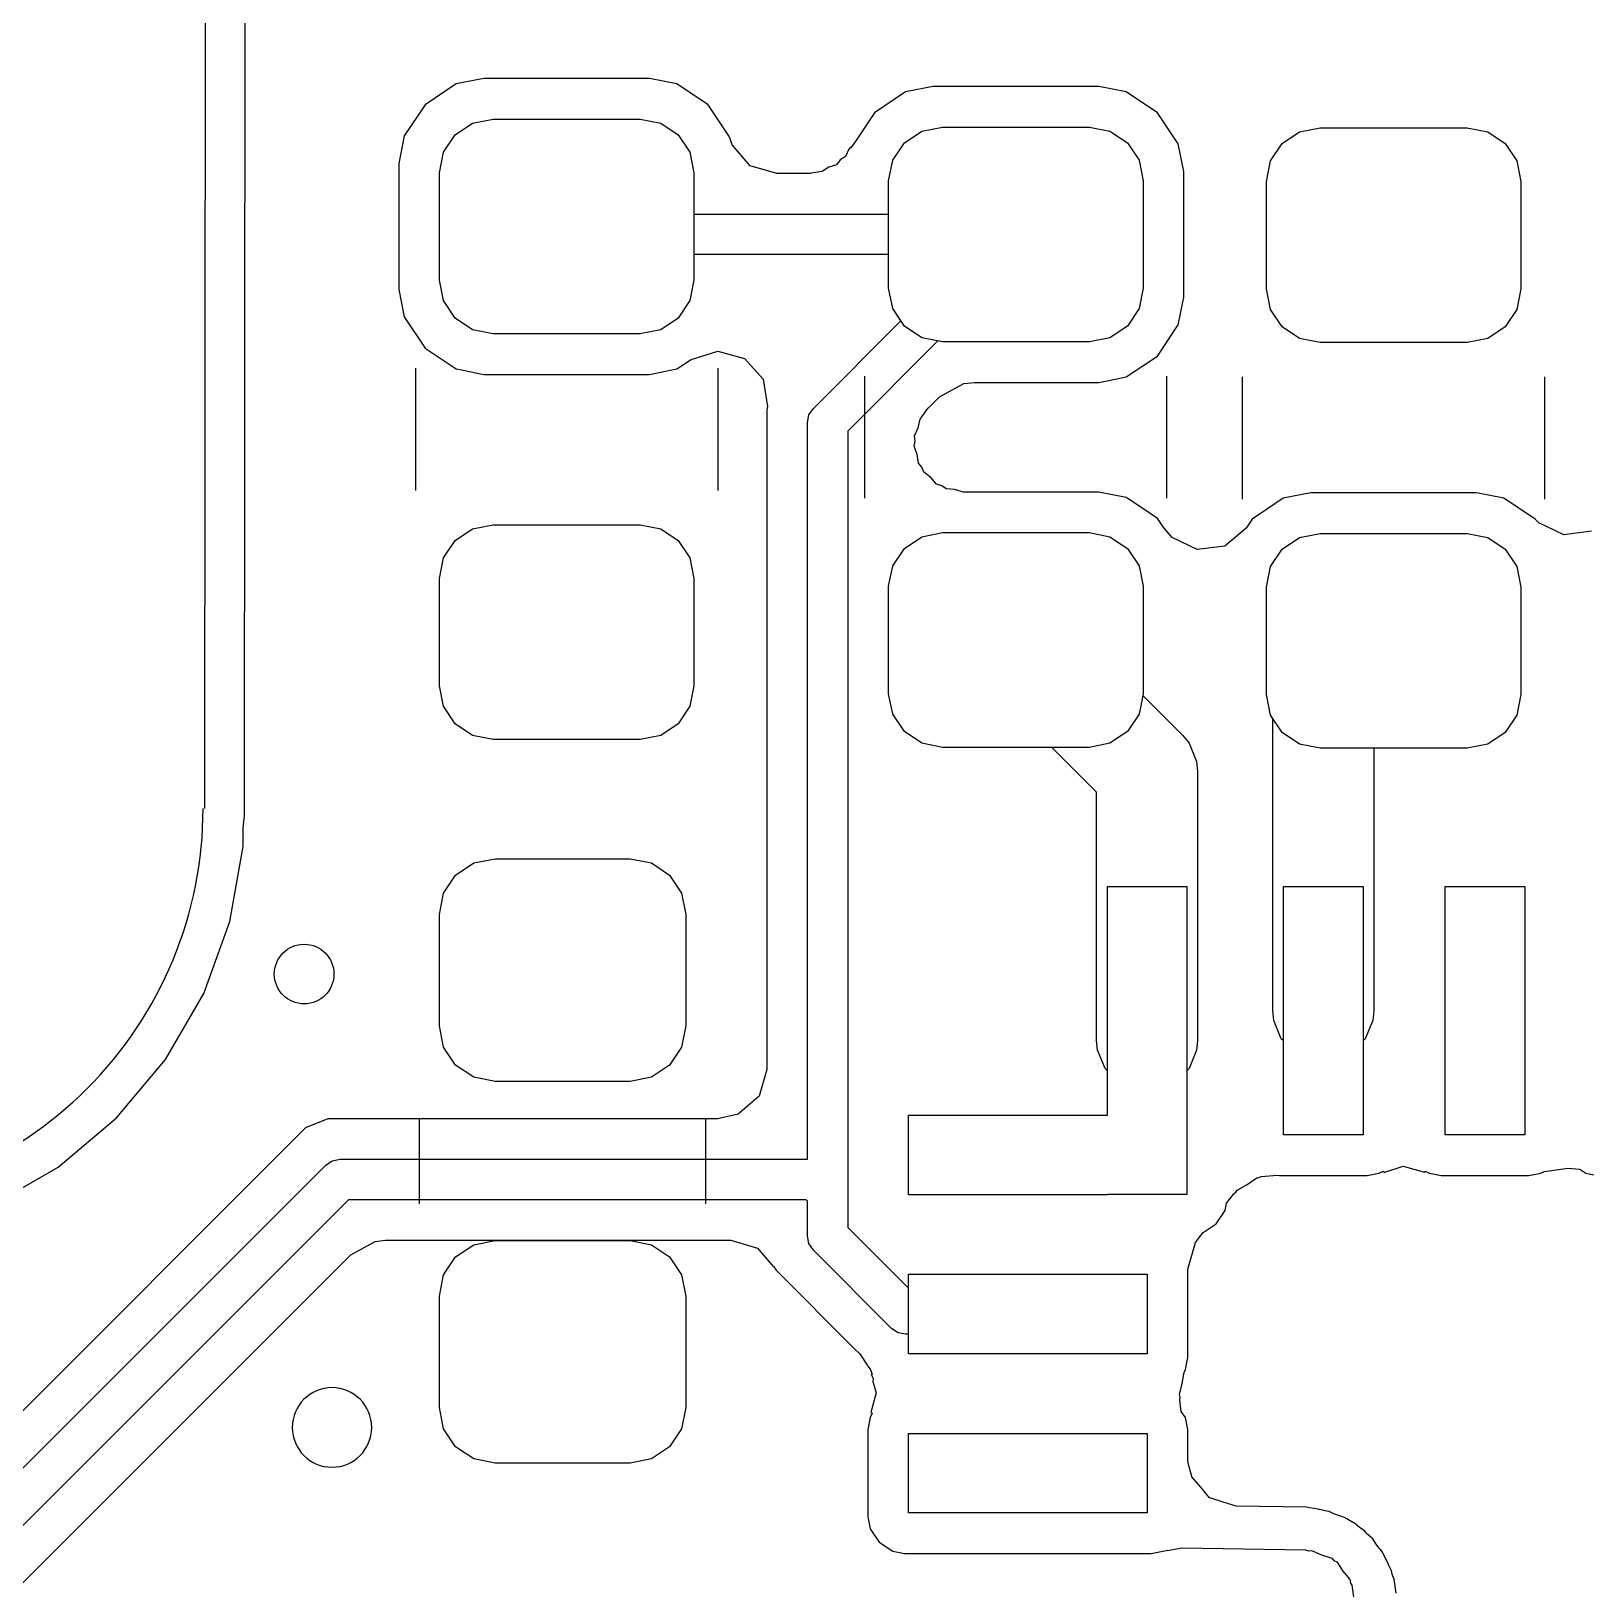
# Model space of a CAD drawing. Extents: x -28 to 34.6, y -6.7 to 48.3.
# Drawn here: x -12.332 to -8.422, y 13.616 to 17.533 of the extents above; entities that cross this region are included whole.
import ezdxf

# ---------------------------------------------------------------- set-up
doc = ezdxf.new("R2010")
doc.units = 0
doc.layers.add('BLACK', color=7, linetype='CONTINUOUS')

msp = doc.modelspace()

# ---------------------------------------------------------------- linework, layer by layer
at = {"layer": 'BLACK', "linetype": 'CONTINUOUS'}
for p, q in [((-11.889831, 22.241502), (-11.896278, 15.578177)), ((-11.795797, 15.558089), (-11.793695, 17.731245)), ((-11.263179, 17.399846), (-11.341608, 17.347442)), ((-11.194022, 17.413602), (-11.263179, 17.399846)), ((-11.19402, 17.413602), (-11.194022, 17.413602)), ((-10.777316, 17.413602), (-11.19402, 17.413602)), ((-10.777314, 17.413602), (-10.777316, 17.413602)), ((-10.708158, 17.399846), (-10.777314, 17.413602)), ((-10.708157, 17.399846), (-10.708158, 17.399846)), ((-10.708156, 17.399845), (-10.708157, 17.399846)), ((-10.629728, 17.347442), (-10.708156, 17.399845)), ((-10.064022, 17.393602), (-10.133179, 17.379846)), ((-10.06402, 17.393602), (-10.064022, 17.393602)), ((-9.647316, 17.393602), (-10.06402, 17.393602)), ((-9.647314, 17.393602), (-9.647316, 17.393602)), ((-9.578158, 17.379846), (-9.647314, 17.393602)), ((-10.133179, 17.379846), (-10.211608, 17.327442)), ((-9.578157, 17.379846), (-9.578158, 17.379846)), ((-9.578156, 17.379845), (-9.578157, 17.379846)), ((-9.499728, 17.327442), (-9.578156, 17.379845)), ((-11.341608, 17.347442), (-11.394012, 17.269013)), ((-10.577325, 17.269014), (-10.629728, 17.347442)), ((-10.211608, 17.327442), (-10.258613, 17.257092)), ((-9.447325, 17.249014), (-9.499728, 17.327442)), ((-11.266127, 17.271961), (-11.22233, 17.301226)), ((-11.266127, 17.271961), (-11.22233, 17.301226)), ((-11.266127, 17.271961), (-11.22233, 17.301226)), ((-11.22233, 17.301226), (-11.170668, 17.311502)), ((-11.22233, 17.301226), (-11.170668, 17.311502)), ((-11.22233, 17.301226), (-11.170668, 17.311502)), ((-11.170668, 17.311502), (-10.800668, 17.311502)), ((-11.170668, 17.311502), (-10.800668, 17.311502)), ((-11.170668, 17.311502), (-10.800668, 17.311502)), ((-10.800668, 17.311502), (-10.749006, 17.301226)), ((-10.800668, 17.311502), (-10.749006, 17.301226)), ((-10.800668, 17.311502), (-10.749006, 17.301226)), ((-10.749006, 17.301226), (-10.705209, 17.271961)), ((-10.749006, 17.301226), (-10.705209, 17.271961)), ((-10.749006, 17.301226), (-10.705209, 17.271961)), ((-10.136127, 17.251961), (-10.09233, 17.281226)), ((-10.136127, 17.251961), (-10.09233, 17.281226)), ((-10.136127, 17.251961), (-10.09233, 17.281226)), ((-10.09233, 17.281226), (-10.040668, 17.291502)), ((-10.09233, 17.281226), (-10.040668, 17.291502)), ((-10.09233, 17.281226), (-10.040668, 17.291502)), ((-10.040668, 17.291502), (-9.670668, 17.291502)), ((-10.040668, 17.291502), (-9.670668, 17.291502)), ((-10.040668, 17.291502), (-9.670668, 17.291502)), ((-9.670668, 17.291502), (-9.619006, 17.281226)), ((-9.670668, 17.291502), (-9.619006, 17.281226)), ((-9.670668, 17.291502), (-9.619006, 17.281226)), ((-9.619006, 17.281226), (-9.575209, 17.251961)), ((-9.619006, 17.281226), (-9.575209, 17.251961)), ((-9.619006, 17.281226), (-9.575209, 17.251961)), ((-9.186127, 17.249961), (-9.14233, 17.279226)), ((-9.186127, 17.249961), (-9.14233, 17.279226)), ((-9.14233, 17.279226), (-9.090668, 17.289502)), ((-9.14233, 17.279226), (-9.090668, 17.289502)), ((-9.090668, 17.289502), (-8.720668, 17.289502)), ((-9.090668, 17.289502), (-8.720668, 17.289502)), ((-8.720668, 17.289502), (-8.669006, 17.279226)), ((-8.720668, 17.289502), (-8.669006, 17.279226)), ((-8.669006, 17.279226), (-8.625209, 17.249961)), ((-8.669006, 17.279226), (-8.625209, 17.249961)), ((-11.394012, 17.269013), (-11.407768, 17.199857)), ((-11.295392, 17.228164), (-11.266127, 17.271961)), ((-11.295392, 17.228164), (-11.266127, 17.271961)), ((-11.295392, 17.228164), (-11.266127, 17.271961)), ((-10.705209, 17.271961), (-10.675944, 17.228164)), ((-10.705209, 17.271961), (-10.675944, 17.228164)), ((-10.705209, 17.271961), (-10.675944, 17.228164)), ((-10.577325, 17.269013), (-10.577325, 17.269014)), ((-10.577324, 17.269011), (-10.577325, 17.269013)), ((-10.5744, 17.261954), (-10.577324, 17.269011)), ((-10.569535, 17.246891), (-10.5744, 17.261954)), ((-10.52378, 17.194087), (-10.569535, 17.246891)), ((-10.275755, 17.235383), (-10.284058, 17.217199)), ((-10.272198, 17.239796), (-10.275755, 17.235383)), ((-10.270796, 17.238859), (-10.272198, 17.239796)), ((-10.258613, 17.257092), (-10.270796, 17.238859)), ((-10.165392, 17.208164), (-10.136127, 17.251961)), ((-10.165392, 17.208164), (-10.136127, 17.251961)), ((-10.165392, 17.208164), (-10.136127, 17.251961)), ((-9.575209, 17.251961), (-9.545944, 17.208164)), ((-9.575209, 17.251961), (-9.545944, 17.208164)), ((-9.575209, 17.251961), (-9.545944, 17.208164)), ((-9.447325, 17.249013), (-9.447325, 17.249014)), ((-9.433568, 17.179857), (-9.447325, 17.249013)), ((-9.215392, 17.206164), (-9.186127, 17.249961)), ((-9.215392, 17.206164), (-9.186127, 17.249961)), ((-8.625209, 17.249961), (-8.595944, 17.206164)), ((-8.625209, 17.249961), (-8.595944, 17.206164)), ((-11.407768, 17.199857), (-11.407768, 17.199854)), ((-11.407768, 17.199854), (-11.407768, 16.88315)), ((-11.305668, 17.176502), (-11.295392, 17.228164)), ((-11.305668, 17.176502), (-11.295392, 17.228164)), ((-11.305668, 17.176502), (-11.295392, 17.228164)), ((-10.675944, 17.228164), (-10.665668, 17.176502)), ((-10.675944, 17.228164), (-10.665668, 17.176502)), ((-10.675944, 17.228164), (-10.665668, 17.176502)), ((-10.307054, 17.196544), (-10.32602, 17.190233)), ((-10.297231, 17.208734), (-10.307054, 17.196544)), ((-10.284058, 17.217199), (-10.297231, 17.208734)), ((-10.175668, 17.156502), (-10.165392, 17.208164)), ((-10.175668, 17.156502), (-10.165392, 17.208164)), ((-10.175668, 17.156502), (-10.165392, 17.208164)), ((-9.545944, 17.208164), (-9.535668, 17.156502)), ((-9.545944, 17.208164), (-9.535668, 17.156502)), ((-9.545944, 17.208164), (-9.535668, 17.156502)), ((-9.225668, 17.154502), (-9.215392, 17.206164)), ((-9.225668, 17.154502), (-9.215392, 17.206164)), ((-8.595944, 17.206164), (-8.585668, 17.154502)), ((-8.595944, 17.206164), (-8.585668, 17.154502)), ((-11.305668, 16.906502), (-11.305668, 17.176502)), ((-11.305668, 16.906502), (-11.305668, 17.176502)), ((-11.305668, 16.906502), (-11.305668, 17.176502)), ((-10.665668, 17.176502), (-10.665668, 17.072302)), ((-10.665668, 17.176502), (-10.665668, 16.906502)), ((-10.665668, 17.176502), (-10.665668, 16.906502)), ((-10.456741, 17.174402), (-10.52378, 17.194087)), ((-10.377771, 17.174402), (-10.456741, 17.174402)), ((-10.373349, 17.174481), (-10.377771, 17.174402)), ((-10.370404, 17.175462), (-10.373349, 17.174481)), ((-10.342836, 17.179425), (-10.370404, 17.175462)), ((-10.32602, 17.190233), (-10.342836, 17.179425)), ((-9.433568, 16.863148), (-9.433568, 17.179857)), ((-10.175668, 17.072302), (-10.175668, 17.156502)), ((-10.175668, 16.886502), (-10.175668, 17.156502)), ((-10.175668, 16.886502), (-10.175668, 17.156502)), ((-9.535668, 17.156502), (-9.535668, 16.886502)), ((-9.535668, 17.156502), (-9.535668, 16.886502)), ((-9.535668, 17.156502), (-9.535668, 16.886502)), ((-9.225668, 16.884502), (-9.225668, 17.154502)), ((-9.225668, 16.884502), (-9.225668, 17.154502)), ((-8.585668, 17.154502), (-8.585668, 16.884502)), ((-8.585668, 17.154502), (-8.585668, 16.884502)), ((-10.665668, 17.072302), (-10.175668, 17.072302)), ((-10.175668, 16.970702), (-10.665668, 16.970702)), ((-10.665668, 16.970702), (-10.665668, 16.906502)), ((-10.175668, 16.886502), (-10.175668, 16.970702)), ((-11.407768, 16.883148), (-11.407769, 16.883148)), ((-11.407769, 16.883148), (-11.394012, 16.813992)), ((-11.407768, 16.88315), (-11.407768, 16.883148)), ((-11.295392, 16.85484), (-11.305668, 16.906502)), ((-11.295392, 16.85484), (-11.305668, 16.906502)), ((-11.295392, 16.85484), (-11.305668, 16.906502)), ((-10.665668, 16.906502), (-10.675944, 16.85484)), ((-10.665668, 16.906502), (-10.675944, 16.85484)), ((-10.665668, 16.906502), (-10.675944, 16.85484)), ((-10.165392, 16.83484), (-10.175668, 16.886502)), ((-10.165392, 16.83484), (-10.175668, 16.886502)), ((-10.165392, 16.83484), (-10.175668, 16.886502)), ((-9.535668, 16.886502), (-9.545944, 16.83484)), ((-9.535668, 16.886502), (-9.545944, 16.83484)), ((-9.535668, 16.886502), (-9.545944, 16.83484)), ((-9.215392, 16.83284), (-9.225668, 16.884502)), ((-9.215392, 16.83284), (-9.225668, 16.884502)), ((-8.585668, 16.884502), (-8.595944, 16.83284)), ((-8.585668, 16.884502), (-8.595944, 16.83284)), ((-11.266127, 16.811043), (-11.295392, 16.85484)), ((-11.266127, 16.811043), (-11.295392, 16.85484)), ((-11.266127, 16.811043), (-11.295392, 16.85484)), ((-10.675944, 16.85484), (-10.705209, 16.811043)), ((-10.675944, 16.85484), (-10.705209, 16.811043)), ((-10.675944, 16.85484), (-10.705209, 16.811043)), ((-9.447325, 16.79399), (-9.436012, 16.850861)), ((-9.436012, 16.850861), (-9.433568, 16.863148)), ((-11.394012, 16.813992), (-11.394012, 16.813991)), ((-11.394012, 16.813991), (-11.394011, 16.81399)), ((-11.394011, 16.81399), (-11.341608, 16.735562)), ((-11.22233, 16.781778), (-11.266127, 16.811043)), ((-11.22233, 16.781778), (-11.266127, 16.811043)), ((-11.22233, 16.781778), (-11.266127, 16.811043)), ((-10.705209, 16.811043), (-10.749006, 16.781778)), ((-10.705209, 16.811043), (-10.749006, 16.781778)), ((-10.705209, 16.811043), (-10.749006, 16.781778)), ((-10.144876, 16.804137), (-10.165392, 16.83484)), ((-10.136127, 16.791043), (-10.165392, 16.83484)), ((-10.136127, 16.791043), (-10.165392, 16.83484)), ((-9.545944, 16.83484), (-9.575209, 16.791043)), ((-9.545944, 16.83484), (-9.575209, 16.791043)), ((-9.545944, 16.83484), (-9.575209, 16.791043)), ((-9.186127, 16.789043), (-9.215392, 16.83284)), ((-9.186127, 16.789043), (-9.215392, 16.83284)), ((-8.595944, 16.83284), (-8.625209, 16.789043)), ((-8.595944, 16.83284), (-8.625209, 16.789043)), ((-11.170668, 16.771502), (-11.22233, 16.781778)), ((-11.170668, 16.771502), (-11.22233, 16.781778)), ((-11.170668, 16.771502), (-11.22233, 16.781778)), ((-10.800668, 16.771502), (-11.170668, 16.771502)), ((-10.800668, 16.771502), (-11.170668, 16.771502)), ((-10.800668, 16.771502), (-11.170668, 16.771502)), ((-10.749006, 16.781778), (-10.800668, 16.771502)), ((-10.749006, 16.781778), (-10.800668, 16.771502)), ((-10.749006, 16.781778), (-10.800668, 16.771502)), ((-10.364989, 16.584023), (-10.144876, 16.804137)), ((-10.09233, 16.761778), (-10.136127, 16.791043)), ((-10.09233, 16.761778), (-10.136127, 16.791043)), ((-9.575209, 16.791043), (-9.619006, 16.761778)), ((-9.575209, 16.791043), (-9.619006, 16.761778)), ((-9.575209, 16.791043), (-9.619006, 16.761778)), ((-9.499728, 16.715562), (-9.447325, 16.79399)), ((-9.14233, 16.759778), (-9.186127, 16.789043)), ((-9.14233, 16.759778), (-9.186127, 16.789043)), ((-8.625209, 16.789043), (-8.669006, 16.759778)), ((-8.625209, 16.789043), (-8.669006, 16.759778)), ((-11.341608, 16.735562), (-11.26318, 16.683159)), ((-10.672201, 16.707184), (-10.605527, 16.72806)), ((-10.605527, 16.72806), (-10.538147, 16.709576)), ((-10.051643, 16.753686), (-10.278268, 16.52706)), ((-10.040668, 16.751502), (-10.09233, 16.761778)), ((-10.040668, 16.751502), (-10.09233, 16.761778)), ((-10.040668, 16.751502), (-10.051643, 16.753686)), ((-9.670668, 16.751502), (-10.040668, 16.751502)), ((-9.670668, 16.751502), (-10.040668, 16.751502)), ((-9.670668, 16.751502), (-10.040668, 16.751502)), ((-9.619006, 16.761778), (-9.670668, 16.751502)), ((-9.619006, 16.761778), (-9.670668, 16.751502)), ((-9.619006, 16.761778), (-9.670668, 16.751502)), ((-9.090668, 16.749502), (-9.14233, 16.759778)), ((-9.090668, 16.749502), (-9.14233, 16.759778)), ((-8.720668, 16.749502), (-9.090668, 16.749502)), ((-8.720668, 16.749502), (-9.090668, 16.749502)), ((-8.669006, 16.759778), (-8.720668, 16.749502)), ((-8.669006, 16.759778), (-8.720668, 16.749502)), ((-10.708156, 16.683159), (-10.672201, 16.707184)), ((-10.538147, 16.709576), (-10.491457, 16.657598)), ((-9.578156, 16.663159), (-9.499728, 16.715562)), ((-11.365668, 16.685143), (-11.365668, 16.377861)), ((-11.26318, 16.683159), (-11.24589, 16.67972)), ((-11.24589, 16.67972), (-11.194023, 16.669402)), ((-11.194023, 16.669402), (-11.19402, 16.669402)), ((-11.19402, 16.669402), (-10.777314, 16.669402)), ((-10.777314, 16.669402), (-10.749652, 16.674905)), ((-10.749652, 16.674905), (-10.708156, 16.683159)), ((-10.605668, 16.685143), (-10.605668, 16.377861)), ((-10.491457, 16.657598), (-10.48028, 16.588628)), ((-10.235668, 16.357861), (-10.235668, 16.665143)), ((-9.986529, 16.646568), (-9.960171, 16.649402)), ((-9.960171, 16.649402), (-9.647314, 16.649402)), ((-9.647314, 16.649402), (-9.606113, 16.657598)), ((-9.606113, 16.657598), (-9.578156, 16.663159)), ((-9.475668, 16.357861), (-9.475668, 16.665143)), ((-9.285668, 16.355861), (-9.285668, 16.663143)), ((-8.525668, 16.355861), (-8.525668, 16.663143)), ((-10.075652, 16.585283), (-10.047852, 16.613083)), ((-10.047852, 16.613083), (-9.986529, 16.646568)), ((-10.481694, 16.579895), (-10.481968, 16.578518)), ((-10.481968, 16.578518), (-10.481968, 14.921802)), ((-10.48028, 16.588628), (-10.481694, 16.579895)), ((-10.376001, 16.567542), (-10.364989, 16.584023)), ((-10.096803, 16.557029), (-10.083535, 16.574755)), ((-10.083535, 16.574755), (-10.081684, 16.578805)), ((-10.081684, 16.578805), (-10.075652, 16.585283)), ((-10.379868, 16.548102), (-10.376001, 16.567542)), ((-10.379868, 14.695702), (-10.379868, 16.548102)), ((-10.110709, 16.515249), (-10.10151, 16.535393)), ((-10.10151, 16.535393), (-10.096803, 16.557029)), ((-10.278268, 16.52706), (-10.278268, 14.611502)), ((-10.111655, 16.488756), (-10.108793, 16.501917)), ((-10.108793, 16.501917), (-10.110709, 16.515249)), ((-10.103917, 16.468009), (-10.111655, 16.488756)), ((-10.100765, 16.446091), (-10.103917, 16.468009)), ((-10.091946, 16.435913), (-10.100765, 16.446091)), ((-10.087238, 16.423292), (-10.091946, 16.435913)), ((-10.06951, 16.410021), (-10.087238, 16.423292)), ((-10.05501, 16.393287), (-10.06951, 16.410021)), ((-10.042089, 16.389493), (-10.05501, 16.393287)), ((-10.031305, 16.38142), (-10.042089, 16.389493)), ((-10.009217, 16.379841), (-10.031305, 16.38142)), ((-9.987971, 16.373602), (-10.009217, 16.379841)), ((-9.647316, 16.373602), (-9.987971, 16.373602)), ((-9.647314, 16.373602), (-9.647316, 16.373602)), ((-9.578158, 16.359846), (-9.647314, 16.373602)), ((-9.578157, 16.359846), (-9.578158, 16.359846)), ((-9.578156, 16.359845), (-9.578157, 16.359846)), ((-9.536333, 16.3319), (-9.578156, 16.359845)), ((-9.183179, 16.357846), (-9.225517, 16.329557)), ((-9.114022, 16.371602), (-9.183179, 16.357846)), ((-9.11402, 16.371602), (-9.114022, 16.371602)), ((-8.697316, 16.371602), (-9.11402, 16.371602)), ((-8.697314, 16.371602), (-8.697316, 16.371602)), ((-8.628158, 16.357846), (-8.697314, 16.371602)), ((-8.628157, 16.357846), (-8.628158, 16.357846)), ((-8.628156, 16.357845), (-8.628157, 16.357846)), ((-8.549728, 16.305442), (-8.628156, 16.357845)), ((-9.499728, 16.307442), (-9.536333, 16.3319)), ((-9.483102, 16.282559), (-9.499728, 16.307442)), ((-9.261608, 16.305442), (-9.276897, 16.282559)), ((-9.225517, 16.329557), (-9.261608, 16.305442)), ((-8.549728, 16.305441), (-8.549728, 16.305442)), ((-8.549726, 16.30544), (-8.549728, 16.305441)), ((-8.545247, 16.300961), (-8.549726, 16.30544)), ((-8.540429, 16.296393), (-8.545247, 16.300961)), ((-8.477401, 16.266239), (-8.540429, 16.296393)), ((-11.266127, 16.251961), (-11.22233, 16.281226)), ((-11.266127, 16.251961), (-11.22233, 16.281226)), ((-11.22233, 16.281226), (-11.170668, 16.291502)), ((-11.22233, 16.281226), (-11.170668, 16.291502)), ((-11.170668, 16.291502), (-10.800668, 16.291502)), ((-11.170668, 16.291502), (-10.800668, 16.291502)), ((-10.800668, 16.291502), (-10.749006, 16.281226)), ((-10.800668, 16.291502), (-10.749006, 16.281226)), ((-10.749006, 16.281226), (-10.705209, 16.251961)), ((-10.749006, 16.281226), (-10.705209, 16.251961)), ((-10.136127, 16.231961), (-10.09233, 16.261226)), ((-10.136127, 16.231961), (-10.09233, 16.261226)), ((-10.136127, 16.231961), (-10.09233, 16.261226)), ((-10.09233, 16.261226), (-10.040668, 16.271502)), ((-10.09233, 16.261226), (-10.040668, 16.271502)), ((-10.09233, 16.261226), (-10.040668, 16.271502)), ((-10.040668, 16.271502), (-9.670668, 16.271502)), ((-10.040668, 16.271502), (-9.670668, 16.271502)), ((-10.040668, 16.271502), (-9.670668, 16.271502)), ((-9.670668, 16.271502), (-9.619006, 16.261226)), ((-9.670668, 16.271502), (-9.619006, 16.261226)), ((-9.670668, 16.271502), (-9.619006, 16.261226)), ((-9.619006, 16.261226), (-9.575209, 16.231961)), ((-9.619006, 16.261226), (-9.575209, 16.231961)), ((-9.619006, 16.261226), (-9.575209, 16.231961)), ((-9.462863, 16.259202), (-9.483102, 16.282559)), ((-9.399836, 16.229047), (-9.462863, 16.259202)), ((-9.276898, 16.282558), (-9.330511, 16.237754)), ((-9.276897, 16.282559), (-9.276898, 16.282558)), ((-9.186127, 16.229961), (-9.14233, 16.259226)), ((-9.186127, 16.229961), (-9.14233, 16.259226)), ((-9.186127, 16.229961), (-9.14233, 16.259226)), ((-9.14233, 16.259226), (-9.090668, 16.269502)), ((-9.14233, 16.259226), (-9.090668, 16.269502)), ((-9.14233, 16.259226), (-9.090668, 16.269502)), ((-9.090668, 16.269502), (-8.720668, 16.269502)), ((-9.090668, 16.269502), (-8.720668, 16.269502)), ((-9.090668, 16.269502), (-8.720668, 16.269502)), ((-8.720668, 16.269502), (-8.669006, 16.259226)), ((-8.720668, 16.269502), (-8.669006, 16.259226)), ((-8.720668, 16.269502), (-8.669006, 16.259226)), ((-8.669006, 16.259226), (-8.625209, 16.229961)), ((-8.669006, 16.259226), (-8.625209, 16.229961)), ((-8.669006, 16.259226), (-8.625209, 16.229961)), ((-8.408076, 16.274946), (-8.477401, 16.266239)), ((-11.295392, 16.208164), (-11.266127, 16.251961)), ((-11.295392, 16.208164), (-11.266127, 16.251961)), ((-10.705209, 16.251961), (-10.675944, 16.208164)), ((-10.705209, 16.251961), (-10.675944, 16.208164)), ((-10.165392, 16.188164), (-10.136127, 16.231961)), ((-10.165392, 16.188164), (-10.136127, 16.231961)), ((-10.165392, 16.188164), (-10.136127, 16.231961)), ((-9.575209, 16.231961), (-9.545944, 16.188164)), ((-9.575209, 16.231961), (-9.545944, 16.188164)), ((-9.575209, 16.231961), (-9.545944, 16.188164)), ((-9.330511, 16.237754), (-9.399836, 16.229047)), ((-9.215392, 16.186164), (-9.186127, 16.229961)), ((-9.215392, 16.186164), (-9.186127, 16.229961)), ((-9.215392, 16.186164), (-9.186127, 16.229961)), ((-8.625209, 16.229961), (-8.595944, 16.186164)), ((-8.625209, 16.229961), (-8.595944, 16.186164)), ((-8.625209, 16.229961), (-8.595944, 16.186164)), ((-11.305668, 16.156502), (-11.295392, 16.208164)), ((-11.305668, 16.156502), (-11.295392, 16.208164)), ((-10.675944, 16.208164), (-10.665668, 16.156502)), ((-10.675944, 16.208164), (-10.665668, 16.156502)), ((-10.175668, 16.136502), (-10.165392, 16.188164)), ((-10.175668, 16.136502), (-10.165392, 16.188164)), ((-10.175668, 16.136502), (-10.165392, 16.188164)), ((-9.545944, 16.188164), (-9.535668, 16.136502)), ((-9.545944, 16.188164), (-9.535668, 16.136502)), ((-9.545944, 16.188164), (-9.535668, 16.136502)), ((-9.225668, 16.134502), (-9.215392, 16.186164)), ((-9.225668, 16.134502), (-9.215392, 16.186164)), ((-9.225668, 16.134502), (-9.215392, 16.186164)), ((-8.595944, 16.186164), (-8.585668, 16.134502)), ((-8.595944, 16.186164), (-8.585668, 16.134502)), ((-8.595944, 16.186164), (-8.585668, 16.134502)), ((-11.305668, 15.886502), (-11.305668, 16.156502)), ((-11.305668, 15.886502), (-11.305668, 16.156502)), ((-10.665668, 16.156502), (-10.665668, 15.886502)), ((-10.665668, 16.156502), (-10.665668, 15.886502)), ((-10.175668, 15.866502), (-10.175668, 16.136502)), ((-10.175668, 15.866502), (-10.175668, 16.136502)), ((-10.175668, 15.866502), (-10.175668, 16.136502)), ((-9.535668, 16.136502), (-9.535668, 15.866502)), ((-9.535668, 16.136502), (-9.535668, 15.866502)), ((-9.535668, 16.136502), (-9.535668, 15.866502)), ((-9.225668, 15.864502), (-9.225668, 16.134502)), ((-9.225668, 15.864502), (-9.225668, 16.134502)), ((-9.225668, 15.864502), (-9.225668, 16.134502)), ((-8.585668, 16.134502), (-8.585668, 15.864502)), ((-8.585668, 16.134502), (-8.585668, 15.864502)), ((-8.585668, 16.134502), (-8.585668, 15.864502)), ((-11.295392, 15.83484), (-11.305668, 15.886502)), ((-11.295392, 15.83484), (-11.305668, 15.886502)), ((-10.665668, 15.886502), (-10.675944, 15.83484)), ((-10.665668, 15.886502), (-10.675944, 15.83484)), ((-10.165392, 15.81484), (-10.175668, 15.866502)), ((-10.165392, 15.81484), (-10.175668, 15.866502)), ((-10.165392, 15.81484), (-10.175668, 15.866502)), ((-9.535668, 15.866502), (-9.545944, 15.81484)), ((-9.535668, 15.866502), (-9.545944, 15.81484)), ((-9.535668, 15.866502), (-9.536564, 15.862003)), ((-9.215392, 15.81284), (-9.225668, 15.864502)), ((-9.215392, 15.81284), (-9.225668, 15.864502)), ((-9.215392, 15.81284), (-9.225668, 15.864502)), ((-8.585668, 15.864502), (-8.595944, 15.81284)), ((-8.585668, 15.864502), (-8.595944, 15.81284)), ((-8.585668, 15.864502), (-8.595944, 15.81284)), ((-11.266127, 15.791043), (-11.295392, 15.83484)), ((-11.266127, 15.791043), (-11.295392, 15.83484)), ((-10.675944, 15.83484), (-10.705209, 15.791043)), ((-10.675944, 15.83484), (-10.705209, 15.791043)), ((-9.536564, 15.862003), (-9.435866, 15.761305)), ((-11.22233, 15.761778), (-11.266127, 15.791043)), ((-11.22233, 15.761778), (-11.266127, 15.791043)), ((-10.705209, 15.791043), (-10.749006, 15.761778)), ((-10.705209, 15.791043), (-10.749006, 15.761778)), ((-10.136127, 15.771043), (-10.165392, 15.81484)), ((-10.136127, 15.771043), (-10.165392, 15.81484)), ((-10.136127, 15.771043), (-10.165392, 15.81484)), ((-9.545944, 15.81484), (-9.575209, 15.771043)), ((-9.545944, 15.81484), (-9.575209, 15.771043)), ((-9.209668, 15.804274), (-9.215392, 15.81284)), ((-9.186127, 15.769043), (-9.215392, 15.81284)), ((-9.186127, 15.769043), (-9.215392, 15.81284)), ((-9.209668, 15.069502), (-9.209668, 15.804274)), ((-8.595944, 15.81284), (-8.625209, 15.769043)), ((-8.595944, 15.81284), (-8.625209, 15.769043)), ((-8.595944, 15.81284), (-8.625209, 15.769043)), ((-11.170668, 15.751502), (-11.22233, 15.761778)), ((-11.170668, 15.751502), (-11.22233, 15.761778)), ((-10.800668, 15.751502), (-11.170668, 15.751502)), ((-10.800668, 15.751502), (-11.170668, 15.751502)), ((-10.749006, 15.761778), (-10.800668, 15.751502)), ((-10.749006, 15.761778), (-10.800668, 15.751502)), ((-10.09233, 15.741778), (-10.136127, 15.771043)), ((-10.09233, 15.741778), (-10.136127, 15.771043)), ((-10.09233, 15.741778), (-10.136127, 15.771043)), ((-9.575209, 15.771043), (-9.619006, 15.741778)), ((-9.575209, 15.771043), (-9.619006, 15.741778)), ((-9.435866, 15.761305), (-9.420072, 15.74206)), ((-9.14233, 15.739778), (-9.186127, 15.769043)), ((-9.14233, 15.739778), (-9.186127, 15.769043)), ((-8.625209, 15.769043), (-8.669006, 15.739778)), ((-8.625209, 15.769043), (-8.669006, 15.739778)), ((-8.625209, 15.769043), (-8.669006, 15.739778)), ((-10.040668, 15.731502), (-10.09233, 15.741778)), ((-10.040668, 15.731502), (-10.09233, 15.741778)), ((-10.040668, 15.731502), (-10.09233, 15.741778)), ((-9.765273, 15.731502), (-10.040668, 15.731502)), ((-9.670668, 15.731502), (-10.040668, 15.731502)), ((-9.670668, 15.731502), (-10.040668, 15.731502)), ((-9.652668, 15.618897), (-9.765273, 15.731502)), ((-9.619006, 15.741778), (-9.670668, 15.731502)), ((-9.619006, 15.741778), (-9.670668, 15.731502)), ((-9.420072, 15.74206), (-9.420071, 15.742059)), ((-9.420071, 15.742059), (-9.401108, 15.696278)), ((-9.090668, 15.729502), (-9.14233, 15.739778)), ((-9.090668, 15.729502), (-9.14233, 15.739778)), ((-8.720668, 15.729502), (-9.090668, 15.729502)), ((-8.720668, 15.729502), (-9.090668, 15.729502)), ((-8.720668, 15.729502), (-8.955668, 15.729502)), ((-8.955668, 15.729502), (-8.955668, 15.069502)), ((-8.669006, 15.739778), (-8.720668, 15.729502)), ((-8.669006, 15.739778), (-8.720668, 15.729502)), ((-8.669006, 15.739778), (-8.720668, 15.729502)), ((-9.401108, 15.696278), (-9.398668, 15.671502)), ((-9.398668, 15.671502), (-9.398668, 14.994502)), ((-9.652668, 14.994502), (-9.652668, 15.618897)), ((-11.799293, 15.528291), (-11.796884, 15.552656)), ((-11.796884, 15.552656), (-11.7958, 15.558084)), ((-11.7958, 15.558084), (-11.795797, 15.558089)), ((-11.799273, 15.482263), (-11.799293, 15.528291)), ((-11.832519, 15.293256), (-11.799273, 15.482263)), ((-11.264663, 15.410497), (-11.219244, 15.440845)), ((-11.264663, 15.410497), (-11.219244, 15.440845)), ((-11.219244, 15.440845), (-11.165668, 15.451502)), ((-11.219244, 15.440845), (-11.165668, 15.451502)), ((-11.165668, 15.451502), (-10.825668, 15.451502)), ((-11.165668, 15.451502), (-10.825668, 15.451502)), ((-10.825668, 15.451502), (-10.772092, 15.440845)), ((-10.825668, 15.451502), (-10.772092, 15.440845)), ((-10.772092, 15.440845), (-10.726673, 15.410497)), ((-10.772092, 15.440845), (-10.726673, 15.410497)), ((-11.295011, 15.365078), (-11.264663, 15.410497)), ((-11.295011, 15.365078), (-11.264663, 15.410497)), ((-10.726673, 15.410497), (-10.696325, 15.365078)), ((-10.726673, 15.410497), (-10.696325, 15.365078)), ((-11.305668, 15.311502), (-11.295011, 15.365078)), ((-11.305668, 15.311502), (-11.295011, 15.365078)), ((-10.696325, 15.365078), (-10.685668, 15.311502)), ((-10.696325, 15.365078), (-10.685668, 15.311502)), ((-9.625668, 14.806502), (-9.625668, 15.382002)), ((-9.625668, 15.382002), (-9.425668, 15.382002)), ((-9.625668, 14.806502), (-9.625668, 15.382002)), ((-9.625668, 15.382002), (-9.425668, 15.382002)), ((-9.425668, 15.382002), (-9.425668, 14.607002)), ((-9.425668, 15.382002), (-9.425668, 14.607002)), ((-9.182668, 14.757002), (-9.182668, 15.382002)), ((-9.182668, 15.382002), (-8.982668, 15.382002)), ((-9.182668, 14.757002), (-9.182668, 15.382002)), ((-9.182668, 15.382002), (-8.982668, 15.382002)), ((-8.982668, 15.382002), (-8.982668, 14.757002)), ((-8.982668, 15.382002), (-8.982668, 14.757002)), ((-8.775668, 14.757002), (-8.775668, 15.382002)), ((-8.775668, 15.382002), (-8.575668, 15.382002)), ((-8.775668, 14.757002), (-8.775668, 15.382002)), ((-8.775668, 15.382002), (-8.575668, 15.382002)), ((-8.775668, 14.757002), (-8.775668, 15.382002)), ((-8.775668, 15.382002), (-8.575668, 15.382002)), ((-8.575668, 15.382002), (-8.575668, 14.757002)), ((-8.575668, 15.382002), (-8.575668, 14.757002)), ((-8.575668, 15.382002), (-8.575668, 14.757002)), ((-11.898081, 15.112892), (-11.832519, 15.293256)), ((-11.305668, 15.031502), (-11.305668, 15.311502)), ((-11.305668, 15.031502), (-11.305668, 15.311502)), ((-10.685668, 15.311502), (-10.685668, 15.031502)), ((-10.685668, 15.311502), (-10.685668, 15.031502)), ((-11.993967, 14.946654), (-11.898081, 15.112892)), ((-9.207228, 15.044726), (-9.209668, 15.069502)), ((-9.188265, 14.998945), (-9.207228, 15.044726)), ((-8.958108, 15.044726), (-8.977071, 14.998945)), ((-8.955668, 15.069502), (-8.958108, 15.044726)), ((-11.295011, 14.977926), (-11.305668, 15.031502)), ((-11.295011, 14.977926), (-11.305668, 15.031502)), ((-10.685668, 15.031502), (-10.696325, 14.977926)), ((-10.685668, 15.031502), (-10.696325, 14.977926)), ((-11.264663, 14.932507), (-11.295011, 14.977926)), ((-11.264663, 14.932507), (-11.295011, 14.977926)), ((-10.696325, 14.977926), (-10.726673, 14.932507)), ((-10.696325, 14.977926), (-10.726673, 14.932507)), ((-9.650228, 14.969726), (-9.652668, 14.994502)), ((-9.631265, 14.923945), (-9.650228, 14.969726)), ((-9.401108, 14.969726), (-9.420071, 14.923945)), ((-9.398668, 14.994502), (-9.401108, 14.969726)), ((-9.182668, 14.993348), (-9.188265, 14.998945)), ((-9.182668, 14.757002), (-9.182668, 14.993348)), ((-8.977071, 14.998945), (-8.982668, 14.993348)), ((-8.982668, 14.993348), (-8.982668, 14.757002)), ((-12.117263, 14.799593), (-11.993967, 14.946654)), ((-11.219244, 14.902159), (-11.264663, 14.932507)), ((-11.219244, 14.902159), (-11.264663, 14.932507)), ((-10.726673, 14.932507), (-10.772092, 14.902159)), ((-10.726673, 14.932507), (-10.772092, 14.902159)), ((-11.165668, 14.891502), (-11.219244, 14.902159)), ((-11.165668, 14.891502), (-11.219244, 14.902159)), ((-10.825668, 14.891502), (-11.165668, 14.891502)), ((-10.825668, 14.891502), (-11.165668, 14.891502)), ((-10.772092, 14.902159), (-10.825668, 14.891502)), ((-10.772092, 14.902159), (-10.825668, 14.891502)), ((-10.481968, 14.921802), (-10.501653, 14.854763)), ((-9.625668, 14.918348), (-9.631265, 14.923945)), ((-9.625668, 14.806502), (-9.625668, 14.918348)), ((-9.420071, 14.923945), (-9.425668, 14.918348)), ((-9.425668, 14.918348), (-9.425668, 14.607002)), ((-10.501653, 14.854763), (-10.554457, 14.809008)), ((-10.554457, 14.809008), (-10.605968, 14.797802)), ((-10.125668, 14.606502), (-10.125668, 14.806502)), ((-10.125668, 14.806502), (-9.625668, 14.806502)), ((-10.125668, 14.606502), (-10.125668, 14.806502)), ((-10.125668, 14.806502), (-9.625668, 14.806502)), ((-10.125668, 14.606502), (-10.125668, 14.806502)), ((-10.125668, 14.806502), (-9.625668, 14.806502)), ((-11.642082, 14.774523), (-14.034733, 12.381872)), ((-12.264224, 14.676175), (-12.117263, 14.799593)), ((-11.585883, 14.797802), (-11.642082, 14.774523)), ((-10.605968, 14.797802), (-11.585883, 14.797802)), ((-11.355668, 14.583666), (-11.355668, 14.799338)), ((-10.635668, 14.583666), (-10.635668, 14.799338)), ((-8.982668, 14.757002), (-9.182668, 14.757002)), ((-8.982668, 14.757002), (-9.182668, 14.757002)), ((-8.982668, 14.757002), (-9.182668, 14.757002)), ((-8.575668, 14.757002), (-8.775668, 14.757002)), ((-8.575668, 14.757002), (-8.775668, 14.757002)), ((-8.575668, 14.757002), (-8.775668, 14.757002)), ((-11.591389, 14.680823), (-11.574909, 14.691835)), ((-11.574909, 14.691835), (-11.574908, 14.691835)), ((-11.574908, 14.691835), (-11.555468, 14.695702)), ((-11.555468, 14.695702), (-10.379868, 14.695702)), ((-14.08991, 12.182302), (-11.591389, 14.680823)), ((-12.430383, 14.580153), (-12.264224, 14.676175)), ((-9.243934, 14.649649), (-9.23863, 14.652672)), ((-9.23863, 14.652672), (-9.197904, 14.655412)), ((-9.197904, 14.655412), (-9.192731, 14.654904)), ((-9.192731, 14.654904), (-9.192723, 14.654902)), ((-9.192723, 14.654902), (-8.972614, 14.654903)), ((-8.972614, 14.654903), (-8.942831, 14.660826)), ((-8.942831, 14.660826), (-8.942827, 14.66083)), ((-8.942827, 14.66083), (-8.93155, 14.665499)), ((-8.93155, 14.665499), (-8.930451, 14.662845)), ((-8.930451, 14.662845), (-8.881403, 14.678212)), ((-8.881403, 14.678212), (-8.827629, 14.66347)), ((-8.827629, 14.66347), (-8.826788, 14.665499)), ((-8.826788, 14.665499), (-8.815505, 14.660826)), ((-8.815505, 14.660826), (-8.785723, 14.654902)), ((-8.785723, 14.654902), (-8.565614, 14.654903)), ((-8.565614, 14.654903), (-8.535831, 14.660826)), ((-8.535831, 14.660826), (-8.535826, 14.66083)), ((-8.535826, 14.66083), (-8.526623, 14.664641)), ((-8.526623, 14.664641), (-8.467538, 14.673533)), ((-8.467538, 14.673533), (-8.437253, 14.67068)), ((-8.437253, 14.67068), (-8.422505, 14.660826)), ((-8.422505, 14.660826), (-8.392723, 14.654902)), ((-10.278268, 14.611502), (-10.278268, 14.524144)), ((-9.307147, 14.60914), (-9.302158, 14.612657)), ((-9.302158, 14.612657), (-9.299329, 14.618069)), ((-9.299329, 14.618069), (-9.27393, 14.632549)), ((-9.27393, 14.632549), (-9.250034, 14.649388)), ((-9.250034, 14.649388), (-9.243934, 14.649649)), ((-11.534426, 14.594102), (-14.032947, 12.095581)), ((-10.38351, 14.594102), (-11.534426, 14.594102)), ((-10.379868, 14.59046), (-10.38351, 14.594102)), ((-10.379868, 14.503102), (-10.379868, 14.59046)), ((-9.625668, 14.606502), (-10.125668, 14.606502)), ((-9.625668, 14.606502), (-10.125668, 14.606502)), ((-9.625668, 14.606502), (-10.125668, 14.606502)), ((-9.425668, 14.607002), (-9.625668, 14.607002)), ((-9.625668, 14.607002), (-9.625668, 14.606502)), ((-9.425668, 14.607002), (-9.625668, 14.607002)), ((-9.625668, 14.607002), (-9.625668, 14.606502)), ((-9.425668, 14.607002), (-9.625668, 14.607002)), ((-9.625668, 14.607002), (-9.625668, 14.606502)), ((-9.329492, 14.567165), (-9.325818, 14.585638)), ((-9.325818, 14.585638), (-9.307147, 14.60914)), ((-9.384593, 14.511654), (-9.352058, 14.533392)), ((-9.352058, 14.533392), (-9.329492, 14.567165)), ((-10.376001, 14.483662), (-10.379868, 14.503102)), ((-10.278268, 14.524144), (-10.125668, 14.371544)), ((-9.403885, 14.486371), (-9.39666, 14.496463)), ((-9.39666, 14.496463), (-9.384593, 14.511654)), ((-13.692437, 12.2917), (-11.528454, 14.455684)), ((-11.528454, 14.455684), (-11.467131, 14.489168)), ((-11.467131, 14.489168), (-11.440773, 14.492002)), ((-11.440773, 14.492002), (-10.572823, 14.492002)), ((-11.264663, 14.450497), (-11.219244, 14.480845)), ((-11.264663, 14.450497), (-11.219244, 14.480845)), ((-11.219244, 14.480845), (-11.165668, 14.491502)), ((-11.219244, 14.480845), (-11.165668, 14.491502)), ((-11.165668, 14.491502), (-10.825668, 14.491502)), ((-11.165668, 14.491502), (-10.825668, 14.491502)), ((-10.825668, 14.491502), (-10.772092, 14.480845)), ((-10.825668, 14.491502), (-10.772092, 14.480845)), ((-10.772092, 14.480845), (-10.726673, 14.450497)), ((-10.772092, 14.480845), (-10.726673, 14.450497)), ((-10.572823, 14.492002), (-10.505784, 14.472317)), ((-10.505784, 14.472317), (-10.465943, 14.426338)), ((-10.364989, 14.467181), (-10.376001, 14.483662)), ((-10.168389, 14.270581), (-10.364989, 14.467181)), ((-9.423569, 14.419331), (-9.403885, 14.486371)), ((-11.295011, 14.405078), (-11.264663, 14.450497)), ((-11.295011, 14.405078), (-11.264663, 14.450497)), ((-10.726673, 14.450497), (-10.696325, 14.405078)), ((-10.726673, 14.450497), (-10.696325, 14.405078)), ((-10.465943, 14.426338), (-10.465477, 14.426648)), ((-10.465477, 14.426648), (-10.463003, 14.422945)), ((-10.463003, 14.422945), (-10.460029, 14.419513)), ((-10.460029, 14.419513), (-10.458757, 14.416591)), ((-10.458757, 14.416591), (-10.458693, 14.416494)), ((-10.458693, 14.416494), (-10.458691, 14.416491)), ((-10.458691, 14.416491), (-10.45869, 14.41649)), ((-10.45869, 14.41649), (-10.458689, 14.416489)), ((-10.458689, 14.416489), (-10.26209, 14.219891)), ((-9.423569, 14.416556), (-9.423569, 14.419331)), ((-9.423568, 14.196447), (-9.423569, 14.416556)), ((-11.305668, 14.351502), (-11.295011, 14.405078)), ((-11.305668, 14.351502), (-11.295011, 14.405078)), ((-10.696325, 14.405078), (-10.685668, 14.351502)), ((-10.696325, 14.405078), (-10.685668, 14.351502)), ((-10.125668, 14.371544), (-10.125668, 14.406502)), ((-10.125668, 14.406502), (-9.525668, 14.406502)), ((-10.125668, 14.206502), (-10.125668, 14.406502)), ((-10.125668, 14.406502), (-9.525668, 14.406502)), ((-10.125668, 14.206502), (-10.125668, 14.406502)), ((-10.125668, 14.406502), (-9.525668, 14.406502)), ((-9.525668, 14.406502), (-9.525668, 14.206502)), ((-9.525668, 14.406502), (-9.525668, 14.206502)), ((-9.525668, 14.406502), (-9.525668, 14.206502)), ((-11.305668, 14.071502), (-11.305668, 14.351502)), ((-11.305668, 14.071502), (-11.305668, 14.351502)), ((-10.685668, 14.351502), (-10.685668, 14.071502)), ((-10.685668, 14.351502), (-10.685668, 14.071502)), ((-10.151909, 14.259569), (-10.168389, 14.270581)), ((-10.151908, 14.259569), (-10.151909, 14.259569)), ((-10.132468, 14.255702), (-10.151908, 14.259569)), ((-10.26209, 14.219891), (-10.248464, 14.206265)), ((-10.125668, 14.255702), (-10.132468, 14.255702)), ((-10.125668, 14.206502), (-10.125668, 14.255702)), ((-10.248464, 14.206265), (-10.228736, 14.176739)), ((-9.525668, 14.206502), (-10.125668, 14.206502)), ((-9.525668, 14.206502), (-10.125668, 14.206502)), ((-9.525668, 14.206502), (-10.125668, 14.206502)), ((-9.429492, 14.166666), (-9.424209, 14.193225)), ((-9.424209, 14.193225), (-9.423568, 14.196447)), ((-10.228736, 14.176739), (-10.228624, 14.176813)), ((-10.228624, 14.176813), (-10.22767, 14.175385)), ((-10.22767, 14.175385), (-10.227529, 14.174933)), ((-10.227529, 14.174933), (-10.221584, 14.166036)), ((-10.221584, 14.166036), (-10.217171, 14.155382)), ((-10.217171, 14.155382), (-10.220033, 14.154197)), ((-10.220033, 14.154197), (-10.214979, 14.144942)), ((-10.214979, 14.144942), (-10.215567, 14.13672)), ((-9.437085, 14.13146), (-9.433413, 14.155071)), ((-9.434165, 14.155382), (-9.432883, 14.158478)), ((-9.433413, 14.155071), (-9.434165, 14.155382)), ((-9.432883, 14.158478), (-9.432754, 14.159306)), ((-9.432754, 14.159306), (-9.432352, 14.15976)), ((-9.432352, 14.15976), (-9.429492, 14.166666)), ((-10.206798, 14.108706), (-10.220445, 14.058978)), ((-10.215567, 14.13672), (-10.206798, 14.108706)), ((-9.444539, 14.104278), (-9.437085, 14.13146)), ((-9.442383, 14.097394), (-9.444539, 14.104278)), ((-11.295011, 14.017926), (-11.305668, 14.071502)), ((-11.295011, 14.017926), (-11.305668, 14.071502)), ((-10.685668, 14.071502), (-10.696325, 14.017926)), ((-10.685668, 14.071502), (-10.696325, 14.017926)), ((-9.443491, 14.090266), (-9.442383, 14.097394)), ((-9.439709, 14.061631), (-9.443491, 14.090266)), ((-10.221845, 14.046339), (-10.227768, 14.016561)), ((-10.217171, 14.057622), (-10.221845, 14.046339)), ((-10.220445, 14.058978), (-10.217171, 14.057622)), ((-9.429492, 14.046339), (-9.439709, 14.061631)), ((-9.423569, 14.016556), (-9.429492, 14.046339)), ((-11.264663, 13.972507), (-11.295011, 14.017926)), ((-11.264663, 13.972507), (-11.295011, 14.017926)), ((-10.696325, 14.017926), (-10.726673, 13.972507)), ((-10.696325, 14.017926), (-10.726673, 13.972507)), ((-10.227768, 14.016561), (-10.227768, 13.796452)), ((-10.125668, 13.806502), (-10.125668, 14.006502)), ((-10.125668, 14.006502), (-9.525668, 14.006502)), ((-10.125668, 13.806502), (-10.125668, 14.006502)), ((-10.125668, 14.006502), (-9.525668, 14.006502)), ((-10.125668, 13.806502), (-10.125668, 14.006502)), ((-10.125668, 14.006502), (-9.525668, 14.006502)), ((-9.525668, 14.006502), (-9.525668, 13.806502)), ((-9.525668, 14.006502), (-9.525668, 13.806502)), ((-9.525668, 14.006502), (-9.525668, 13.806502)), ((-9.423569, 13.939426), (-9.423569, 14.016556)), ((-11.219244, 13.942159), (-11.264663, 13.972507)), ((-11.219244, 13.942159), (-11.264663, 13.972507)), ((-10.726673, 13.972507), (-10.772092, 13.942159)), ((-10.726673, 13.972507), (-10.772092, 13.942159)), ((-11.165668, 13.931502), (-11.219244, 13.942159)), ((-11.165668, 13.931502), (-11.219244, 13.942159)), ((-10.825668, 13.931502), (-11.165668, 13.931502)), ((-10.825668, 13.931502), (-11.165668, 13.931502)), ((-10.772092, 13.942159), (-10.825668, 13.931502)), ((-10.772092, 13.942159), (-10.825668, 13.931502)), ((-9.422501, 13.931339), (-9.423569, 13.939426)), ((-9.413213, 13.897967), (-9.422501, 13.931339)), ((-9.41303, 13.897748), (-9.413213, 13.897967)), ((-9.412948, 13.897363), (-9.41303, 13.897748)), ((-9.390537, 13.870891), (-9.412948, 13.897363)), ((-9.368352, 13.844401), (-9.390537, 13.870891)), ((-9.368025, 13.844299), (-9.368352, 13.844401)), ((-9.367802, 13.844036), (-9.368025, 13.844299)), ((-9.334611, 13.833875), (-9.367802, 13.844036)), ((-9.301653, 13.823593), (-9.334611, 13.833875)), ((-10.227768, 13.796452), (-10.227767, 13.796444)), ((-10.227767, 13.796444), (-10.221845, 13.766668)), ((-9.525668, 13.806502), (-10.125668, 13.806502)), ((-9.525668, 13.806502), (-10.125668, 13.806502)), ((-9.525668, 13.806502), (-10.125668, 13.806502)), ((-9.125785, 13.820637), (-9.301653, 13.823593)), ((-9.117539, 13.81931), (-9.125786, 13.820637)), ((-9.125786, 13.820637), (-9.125785, 13.820637)), ((-9.095688, 13.815792), (-9.117539, 13.81931)), ((-9.09398, 13.815259), (-9.095688, 13.815792)), ((-9.093191, 13.815013), (-9.09398, 13.815259)), ((-9.073909, 13.810648), (-9.093191, 13.815013)), ((-9.067533, 13.809732), (-9.073909, 13.810648)), ((-9.067524, 13.809729), (-9.067533, 13.809732)), ((-9.057925, 13.805346), (-9.067524, 13.809729)), ((-9.057922, 13.805346), (-9.057925, 13.805346)), ((-9.057922, 13.805345), (-9.057922, 13.805346)), ((-9.055815, 13.804383), (-9.057922, 13.805345)), ((-9.041297, 13.798828), (-9.055815, 13.804383)), ((-9.041291, 13.798824), (-9.041297, 13.798828)), ((-9.041268, 13.798817), (-9.041291, 13.798824)), ((-9.041258, 13.798813), (-9.041268, 13.798817)), ((-9.039012, 13.798112), (-9.041258, 13.798813)), ((-9.039006, 13.79811), (-9.039012, 13.798112)), ((-9.02899, 13.794985), (-9.039006, 13.79811)), ((-9.023641, 13.791419), (-9.02899, 13.794985)), ((-9.006379, 13.781803), (-9.023641, 13.791419)), ((-10.221845, 13.766668), (-10.221844, 13.766665)), ((-10.221844, 13.766665), (-10.199278, 13.732892)), ((-9.003968, 13.780702), (-9.006379, 13.781803)), ((-8.997888, 13.775434), (-9.003968, 13.780702)), ((-8.997888, 13.775433), (-8.997888, 13.775434)), ((-8.991971, 13.770306), (-8.997888, 13.775433)), ((-8.978777, 13.761509), (-8.991971, 13.770306)), ((-8.973639, 13.755374), (-8.978777, 13.761509)), ((-8.9742, 13.754906), (-8.973639, 13.755374)), ((-8.963234, 13.745403), (-8.9742, 13.754906)), ((-10.199278, 13.732892), (-10.165505, 13.710326)), ((-10.165505, 13.710326), (-10.135723, 13.704402)), ((-9.515614, 13.704403), (-9.485831, 13.710326)), ((-9.485831, 13.710326), (-9.48583, 13.710327)), ((-9.48583, 13.710327), (-9.473849, 13.712709)), ((-9.473849, 13.712709), (-9.473729, 13.712104)), ((-9.473729, 13.712104), (-9.438637, 13.718779)), ((-9.438637, 13.718779), (-9.127581, 13.713551)), ((-9.127581, 13.713551), (-9.119945, 13.711169)), ((-9.119945, 13.711169), (-9.112021, 13.712308)), ((-9.112021, 13.712308), (-9.087068, 13.700913)), ((-8.963231, 13.745401), (-8.963234, 13.745403)), ((-8.958367, 13.741187), (-8.963231, 13.745401)), ((-8.958366, 13.741185), (-8.958368, 13.741187)), ((-8.958368, 13.741187), (-8.958367, 13.741187)), ((-8.951535, 13.730554), (-8.958366, 13.741185)), ((-8.951516, 13.730532), (-8.951535, 13.730554)), ((-8.951501, 13.730508), (-8.951516, 13.730532)), ((-8.951439, 13.730437), (-8.951501, 13.730508)), ((-8.950709, 13.729546), (-8.951439, 13.730437)), ((-8.950556, 13.729054), (-8.950709, 13.729546)), ((-8.950428, 13.728861), (-8.950556, 13.729054)), ((-8.942153, 13.71778), (-8.950428, 13.728861)), ((-8.939755, 13.714917), (-8.942153, 13.71778)), ((-8.933916, 13.707945), (-8.939755, 13.714917)), ((-10.135723, 13.704402), (-9.515614, 13.704403)), ((-9.087068, 13.700913), (-9.060885, 13.692744)), ((-9.060885, 13.692744), (-9.055747, 13.686609)), ((-9.055747, 13.686609), (-9.048465, 13.683283)), ((-9.048465, 13.683283), (-9.033636, 13.660208)), ((-8.933914, 13.707941), (-8.933916, 13.707945)), ((-8.933912, 13.707938), (-8.933914, 13.707941)), ((-8.927666, 13.695056), (-8.933912, 13.707938)), ((-8.920785, 13.68279), (-8.927666, 13.695056)), ((-8.920593, 13.682407), (-8.920785, 13.68279)), ((-8.92059, 13.682403), (-8.920593, 13.682407)), ((-8.920589, 13.6824), (-8.92059, 13.682403)), ((-8.920588, 13.682398), (-8.920589, 13.6824)), ((-8.919503, 13.679489), (-8.920588, 13.682398)), ((-8.917453, 13.673991), (-8.919503, 13.679489)), ((-8.911184, 13.661064), (-8.917453, 13.673991)), ((-9.033636, 13.660208), (-9.016024, 13.639179)), ((-9.016024, 13.639179), (-9.014053, 13.629737)), ((-8.909346, 13.652255), (-8.911184, 13.661064)), ((-8.907401, 13.647039), (-8.909346, 13.652255)), ((-8.904681, 13.639747), (-8.907401, 13.647039)), ((-8.899658, 13.604812), (-8.904681, 13.639747)), ((-9.014053, 13.629737), (-9.010691, 13.624505)), ((-9.010691, 13.624505), (-9.005668, 13.58957))]:
    msp.add_line(p, q, dxfattribs=at)
at = {"layer": 'BLACK'}
msp.add_circle((-11.645668, 15.161502), 0.075, dxfattribs=at)
for centre, radius, start, end in [((-12.89607, 15.57776), 0.996258, -89.976881, 0.023925), ((-11.575668, 14.021502), 0.1, 0, 180), ((-11.575668, 14.021502), 0.1, -180, 0)]:
    msp.add_arc(centre, radius, start, end, dxfattribs=at)

doc.saveas('drawing.dxf')
